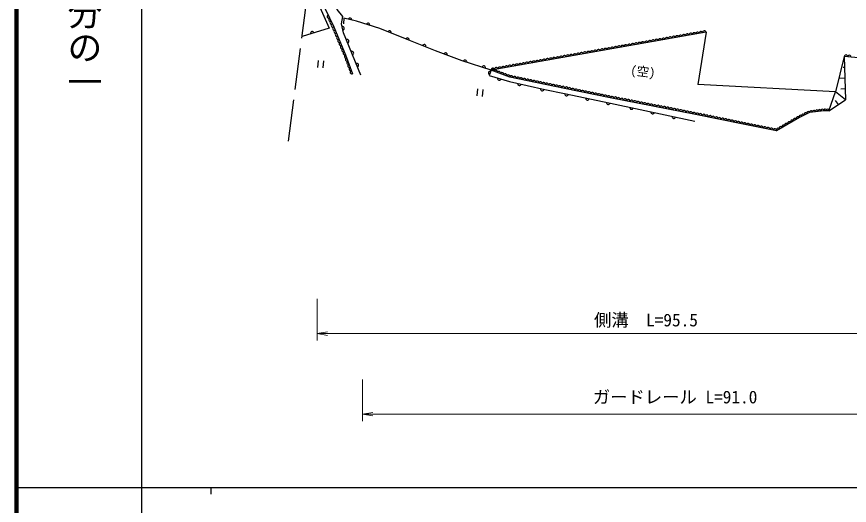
# Model space of a CAD drawing. Units: millimetres, scale not verified. Extents: x 40000 to 680000, y 20000 to 380000.
# Drawn here: x 40000 to 160104, y 202409 to 272920 of the extents above; entities that cross this region are included whole.
import ezdxf
from ezdxf.enums import TextEntityAlignment as Align

# ---------------------------------------------------------------- set-up
doc = ezdxf.new("R2010")
doc.units = ezdxf.units.MM
doc.header["$LTSCALE"] = 1000
doc.linetypes.add('DASHED', pattern=[7.5, 6, -1.5])
for name, color, linetype, lineweight in [('M-BGD', 7, 'Continuous', 25), ('M-BGD-EXST', 7, 'Continuous', 25), ('M-STR-HTXT', 7, 'Continuous', 13), ('M-TTL', 2, 'Continuous', 140), ('M-TTL-BAND', 7, 'Continuous', 25)]:
    doc.layers.add(name, color=color, linetype=linetype, lineweight=lineweight)
doc.styles.add('@ＭＳ ゴシック', font='')
doc.styles.add('ＭＳ ゴシック', font='')
doc.styles.get('@ＭＳ ゴシック').set_extended_font_data('@MS Gothic')
doc.styles.get('ＭＳ ゴシック').set_extended_font_data('MS Gothic')

# ---------------------------------------------------------------- blocks, each defined once
blk = doc.blocks.new('open_arrow')
at = {"color": 0, "linetype": 'Continuous', "lineweight": -2}
blk.add_lwpolyline([(7.5, 1.25), (0, 0), (7.5, -1.25)], dxfattribs=at)

msp = doc.modelspace()

# ---------------------------------------------------------------- linework, layer by layer
at = {"layer": 'M-BGD', "linetype": 'DASHED'}
msp.add_line((79213, 254958), (84246, 293884), dxfattribs=at)
at = {"layer": 'M-BGD'}
for p, q in [((83528, 274702), (85060, 271271)), ((85060, 271271), (81166, 270065)), ((89648, 264470), (87153, 270609)), ((139437, 270663), (108432, 265186)), ((139437, 270663), (138238, 263137)), ((159373, 267168), (158114, 262064)), ((171388, 265995), (159373, 267168)), ((159373, 267168), (159569, 260925)), ((108432, 265186), (104241, 266557)), ((159422, 265607), (159204, 265601)), ((158114, 262064), (138238, 263137)), ((159471, 264047), (158597, 264019)), ((157161, 259317), (158114, 262064)), ((159569, 260925), (158114, 262064)), ((159520, 262486), (158864, 262465)), ((157161, 259317), (159569, 260925)), ((158563, 260248), (158110, 260843))]:
    msp.add_line(p, q, dxfattribs=at)
for points in [[(84384, 282893), (84366, 282857), (83699, 281267), (83254, 279044), (83480, 276999), (84050, 274894), (85137, 272753), (85730, 271437), (87429, 267424), (88436, 264686)], [(87026, 272920), (86224, 273961), (85320, 275721), (84812, 278035), (84899, 279197), (85288, 281191), (85766, 282201)], [(87153, 270609), (86853, 271863), (87026, 272920)], [(89001, 272249), (87171, 272682), (87135, 271905)], [(104241, 266557), (100400, 267995), (96062, 269708), (92373, 271209), (89001, 272249)], [(108432, 265186), (108140, 264413), (111100, 263553), (116194, 262423), (119015, 261821), (125635, 260448), (137804, 257843)], [(157161, 259317), (156453, 259340), (154368, 259071), (152891, 258356), (149590, 256439), (144790, 257396), (137937, 258821), (125625, 261221), (119038, 262575), (116242, 263127), (111146, 264172), (108432, 265186)]]:
    msp.add_lwpolyline(points, dxfattribs=at)
for centre, radius, start, end in [((85020, 272963), 240, 114.59285, 299.22105), ((85227, 272530), 241, 112.0336, 296.48303), ((88086, 272466), 250, 346.70056, 166.70056), ((85425, 272091), 241, 112.0336, 296.48303), ((85622, 271653), 241, 112.0336, 296.48303), ((85817, 271211), 242, 111.11129, 294.78413), ((87003, 271236), 250, 283.44785, 103.44785), ((90687, 271729), 250, 342.85551, 162.85551), ((82632, 270519), 250, 17.21082, 197.21082), ((86006, 270766), 242, 111.11129, 294.78413), ((86195, 270320), 242, 111.11129, 294.78413), ((93787, 270623), 250, 337.86035, 157.86035), ((135746, 270011), 250, 10.01799, 190.01799), ((136238, 270098), 250, 10.01799, 190.01799), ((136730, 270185), 250, 10.01799, 190.01799), ((137223, 270272), 250, 10.01799, 190.01799), ((137715, 270359), 250, 10.01799, 190.01799), ((138207, 270446), 250, 10.01799, 190.01799), ((138699, 270532), 250, 10.01799, 190.01799), ((139191, 270619), 250, 10.01799, 190.01799), ((86383, 269874), 242, 111.11129, 294.78413), ((86572, 269428), 242, 111.11129, 294.78413), ((86761, 268982), 242, 111.11129, 294.78413), ((87673, 269373), 250, 292.1195, 112.1195), ((96363, 269591), 250, 338.44585, 158.44585), ((128856, 268794), 250, 10.01799, 190.01799), ((129348, 268881), 250, 10.01799, 190.01799), ((129840, 268968), 250, 10.01799, 190.01799), ((130333, 269055), 250, 10.01799, 190.01799), ((130825, 269141), 250, 10.01799, 190.01799), ((131317, 269228), 250, 10.01799, 190.01799), ((131809, 269315), 250, 10.01799, 190.01799), ((132301, 269402), 250, 10.01799, 190.01799), ((132793, 269489), 250, 10.01799, 190.01799), ((133285, 269576), 250, 10.01799, 190.01799), ((133778, 269663), 250, 10.01799, 190.01799), ((134270, 269750), 250, 10.01799, 190.01799), ((134762, 269837), 250, 10.01799, 190.01799), ((135254, 269924), 250, 10.01799, 190.01799), ((86950, 268536), 242, 111.11129, 294.78413), ((87139, 268090), 242, 111.11129, 294.78413), ((87327, 267644), 242, 111.11129, 294.78413), ((88365, 267671), 250, 292.1195, 112.1195), ((98787, 268646), 250, 338.44585, 158.44585), ((122458, 267664), 250, 10.01799, 190.01799), ((122950, 267750), 250, 10.01799, 190.01799), ((123443, 267837), 250, 10.01799, 190.01799), ((123935, 267924), 250, 10.01799, 190.01799), ((124427, 268011), 250, 10.01799, 190.01799), ((124919, 268098), 250, 10.01799, 190.01799), ((125411, 268185), 250, 10.01799, 190.01799), ((125903, 268272), 250, 10.01799, 190.01799), ((126395, 268359), 250, 10.01799, 190.01799), ((126888, 268446), 250, 10.01799, 190.01799), ((127380, 268533), 250, 10.01799, 190.01799), ((127872, 268620), 250, 10.01799, 190.01799), ((128364, 268707), 250, 10.01799, 190.01799), ((87507, 267194), 243, 108.60253, 291.77638), ((87674, 266737), 243, 108.60253, 291.77638), ((101850, 267447), 250, 339.48256, 159.48256), ((104678, 266408), 250, 341.88048, 161.88048), ((115568, 266446), 250, 10.01799, 190.01799), ((116060, 266533), 250, 10.01799, 190.01799), ((116553, 266620), 250, 10.01799, 190.01799), ((117045, 266707), 250, 10.01799, 190.01799), ((117537, 266794), 250, 10.01799, 190.01799), ((118029, 266881), 250, 10.01799, 190.01799), ((118521, 266968), 250, 10.01799, 190.01799), ((119013, 267055), 250, 10.01799, 190.01799), ((119505, 267142), 250, 10.01799, 190.01799), ((119998, 267229), 250, 10.01799, 190.01799), ((120490, 267316), 250, 10.01799, 190.01799), ((120982, 267403), 250, 10.01799, 190.01799), ((121474, 267490), 250, 10.01799, 190.01799), ((121966, 267577), 250, 10.01799, 190.01799), ((159614, 267153), 242, 352.42399, 176.41606), ((160095, 267106), 242, 352.42399, 176.41606), ((87842, 266281), 243, 108.60253, 291.77638), ((88010, 265824), 243, 108.60253, 291.77638), ((88178, 265368), 243, 108.60253, 291.77638), ((89074, 265920), 250, 292.1195, 112.1195), ((107366, 265573), 250, 341.88048, 161.88048), ((108678, 265229), 250, 10.01799, 190.01799), ((109170, 265316), 250, 10.01799, 190.01799), ((109663, 265403), 250, 10.01799, 190.01799), ((110155, 265490), 250, 10.01799, 190.01799), ((110647, 265577), 250, 10.01799, 190.01799), ((111139, 265664), 250, 10.01799, 190.01799), ((111631, 265751), 250, 10.01799, 190.01799), ((112123, 265838), 250, 10.01799, 190.01799), ((112615, 265925), 250, 10.01799, 190.01799), ((113108, 266012), 250, 10.01799, 190.01799), ((113600, 266099), 250, 10.01799, 190.01799), ((114092, 266186), 250, 10.01799, 190.01799), ((114584, 266273), 250, 10.01799, 190.01799), ((115076, 266359), 250, 10.01799, 190.01799), ((88346, 264911), 243, 108.60253, 291.77638), ((108286, 264799), 250, 69.32298, 249.32298), ((108661, 265109), 242, 337.52107, 161.52388), ((109114, 264940), 242, 337.52107, 161.52388), ((109566, 264771), 242, 337.52107, 161.52388), ((110018, 264603), 242, 337.52107, 161.52388), ((110471, 264434), 242, 337.52107, 161.52388), ((110923, 264265), 242, 337.52107, 161.52388), ((111380, 264138), 237, 345.22333, 171.60148), ((111844, 264043), 237, 345.22333, 171.60148), ((109620, 263983), 250, 163.81175, 343.81175), ((112307, 263948), 237, 345.22333, 171.60148), ((112522, 263239), 250, 167.48593, 347.48593), ((112770, 263853), 237, 345.22333, 171.60148), ((113234, 263758), 237, 345.22333, 171.60148), ((113697, 263663), 237, 345.22333, 171.60148), ((114160, 263568), 237, 345.22333, 171.60148), ((114623, 263473), 237, 345.22333, 171.60148), ((115087, 263378), 237, 345.22333, 171.60148), ((115550, 263283), 237, 345.22333, 171.60148), ((116013, 263188), 237, 345.22333, 171.60148), ((116478, 263093), 238, 345.86723, 171.75725), ((116943, 263001), 238, 345.86723, 171.75725), ((117409, 262909), 238, 345.86723, 171.75725), ((117875, 262817), 238, 345.86723, 171.75725), ((115816, 262473), 250, 167.48593, 347.48593), ((118341, 262725), 238, 345.86723, 171.75725), ((118807, 262633), 238, 345.86723, 171.75725), ((119275, 262536), 240, 346.09279, 170.68132), ((119745, 262439), 240, 346.09279, 170.68132), ((120216, 262342), 240, 346.09279, 170.68132), ((120687, 262246), 240, 346.09279, 170.68132), ((121157, 262149), 240, 346.09279, 170.68132), ((121628, 262052), 240, 346.09279, 170.68132), ((122098, 261955), 240, 346.09279, 170.68132), ((122569, 261859), 240, 346.09279, 170.68132), ((123039, 261762), 240, 346.09279, 170.68132), ((123510, 261665), 240, 346.09279, 170.68132), ((119319, 261729), 250, 168.28281, 348.28281), ((122325, 261134), 250, 168.28281, 348.28281), ((123980, 261569), 240, 346.09279, 170.68132), ((124451, 261472), 240, 346.09279, 170.68132), ((124921, 261375), 240, 346.09279, 170.68132), ((125392, 261279), 240, 346.09279, 170.68132), ((125864, 261183), 241, 346.91879, 171.01795), ((126337, 261091), 241, 346.91879, 171.01795), ((126811, 260998), 241, 346.91879, 171.01795), ((127284, 260906), 241, 346.91879, 171.01795), ((127758, 260814), 241, 346.91879, 171.01795), ((128231, 260722), 241, 346.91879, 171.01795), ((128705, 260629), 241, 346.91879, 171.01795), ((129178, 260537), 241, 346.91879, 171.01795), ((129652, 260445), 241, 346.91879, 171.01795), ((125335, 260508), 250, 168.28281, 348.28281), ((128687, 259795), 250, 167.91821, 347.91821), ((130125, 260352), 241, 346.91879, 171.01795), ((130599, 260260), 241, 346.91879, 171.01795), ((131072, 260168), 241, 346.91879, 171.01795), ((131546, 260075), 241, 346.91879, 171.01795), ((132019, 259983), 241, 346.91879, 171.01795), ((132493, 259891), 241, 346.91879, 171.01795), ((132966, 259798), 241, 346.91879, 171.01795), ((133440, 259706), 241, 346.91879, 171.01795), ((133913, 259614), 241, 346.91879, 171.01795), ((134387, 259521), 241, 346.91879, 171.01795), ((134860, 259429), 241, 346.91879, 171.01795), ((135334, 259337), 241, 346.91879, 171.01795), ((135807, 259245), 241, 346.91879, 171.01795), ((155406, 259241), 213, 357.47432, 197.22311), ((155823, 259295), 213, 357.47432, 197.22311), ((156240, 259349), 213, 357.47432, 197.22311), ((156632, 259396), 188, 338.77475, 197.56448), ((156986, 259385), 188, 338.77475, 197.56448), ((131739, 259141), 250, 167.91821, 347.91821), ((134792, 258488), 250, 167.91821, 347.91821), ((136281, 259152), 241, 346.91879, 171.01795), ((136754, 259060), 241, 346.91879, 171.01795), ((137228, 258968), 241, 346.91879, 171.01795), ((137701, 258875), 241, 346.91879, 171.01795), ((138168, 258789), 234, 344.30911, 172.20275), ((138625, 258694), 234, 344.30911, 172.20275), ((139082, 258599), 234, 344.30911, 172.20275), ((139539, 258504), 234, 344.30911, 172.20275), ((139996, 258409), 234, 344.30911, 172.20275), ((140453, 258314), 234, 344.30911, 172.20275), ((140910, 258219), 234, 344.30911, 172.20275), ((141367, 258124), 234, 344.30911, 172.20275), ((141824, 258029), 234, 344.30911, 172.20275), ((152267, 258007), 239, 27.47428, 212.83397), ((152679, 258246), 239, 27.47428, 212.83397), ((153058, 258482), 209, 14.53657, 217.07517), ((153427, 258661), 209, 14.53657, 217.07517), ((153796, 258840), 209, 14.53657, 217.07517), ((154166, 259018), 209, 14.53657, 217.07517), ((154572, 259134), 213, 357.47432, 197.22311), ((154989, 259188), 213, 357.47432, 197.22311), ((142281, 257934), 234, 344.30911, 172.20275), ((142737, 257839), 234, 344.30911, 172.20275), ((143194, 257744), 234, 344.30911, 172.20275), ((143651, 257649), 234, 344.30911, 172.20275), ((144108, 257554), 234, 344.30911, 172.20275), ((144565, 257459), 234, 344.30911, 172.20275), ((145031, 257353), 245, 347.50427, 169.94801), ((145511, 257257), 245, 347.50427, 169.94801), ((145991, 257162), 245, 347.50427, 169.94801), ((146471, 257066), 245, 347.50427, 169.94801), ((146951, 256970), 245, 347.50427, 169.94801), ((147431, 256875), 245, 347.50427, 169.94801), ((147911, 256779), 245, 347.50427, 169.94801), ((150204, 256808), 239, 27.47428, 212.83397), ((150616, 257048), 239, 27.47428, 212.83397), ((151029, 257287), 239, 27.47428, 212.83397), ((151441, 257527), 239, 27.47428, 212.83397), ((151854, 257767), 239, 27.47428, 212.83397), ((148391, 256683), 245, 347.50427, 169.94801), ((148871, 256588), 245, 347.50427, 169.94801), ((149351, 256492), 245, 347.50427, 169.94801), ((149791, 256568), 239, 27.47428, 212.83397)]:
    msp.add_arc(centre, radius, start, end, dxfattribs=at)
at = {"layer": 'M-BGD-EXST'}
for p, q in [((83507, 266602), (83402, 265607)), ((84253, 266523), (84147, 265528)), ((106493, 262488), (106387, 261494)), ((107239, 262409), (107133, 261415))]:
    msp.add_line(p, q, dxfattribs=at)
at = {"layer": 'M-STR-HTXT'}
for p, q in [((83335, 232182), (83335, 226182)), ((83335, 227182), (178211, 227182)), ((89879, 220573), (89879, 214573)), ((89879, 215573), (180054, 215573))]:
    msp.add_line(p, q, dxfattribs=at)
at = {"layer": 'M-TTL'}
msp.add_line((40000, 380000), (40000, 20000), dxfattribs=at)
at = {"layer": 'M-TTL-BAND'}
for p, q in [((58000, 370000), (58000, 20000)), ((40000, 205000), (579000, 205000)), ((68000, 205000), (68000, 204000))]:
    msp.add_line(p, q, dxfattribs=at)

# ---------------------------------------------------------------- block references
at = {"layer": 'M-STR-HTXT', "xscale": 200, "yscale": 200}
for p in [(83335, 227182), (89879, 215573)]:
    msp.add_blockref('open_arrow', p, dxfattribs=at)

# ---------------------------------------------------------------- texts
at = {"layer": 'M-BGD-EXST', "style": 'ＭＳ ゴシック'}
msp.add_text('(空)', height=1320, rotation=352.952, dxfattribs=at).set_placement((128417, 264172), align=Align.BOTTOM_LEFT)
at = {"layer": 'M-STR-HTXT', "style": 'ＭＳ ゴシック'}
for s, p in [('側溝\u3000L=95.5', (130773, 227682)), ('ガードレール L=91.0', (134967, 216573))]:
    msp.add_text(s, height=1833, dxfattribs=at).set_placement(p, align=Align.BOTTOM_CENTER)
at = {"layer": 'M-TTL-BAND', "style": '@ＭＳ ゴシック'}
msp.add_text('縮尺千分の一', height=3666, rotation=270, dxfattribs=at).set_placement((49777, 261030), align=Align.MIDDLE_RIGHT)

doc.saveas('drawing.dxf')
